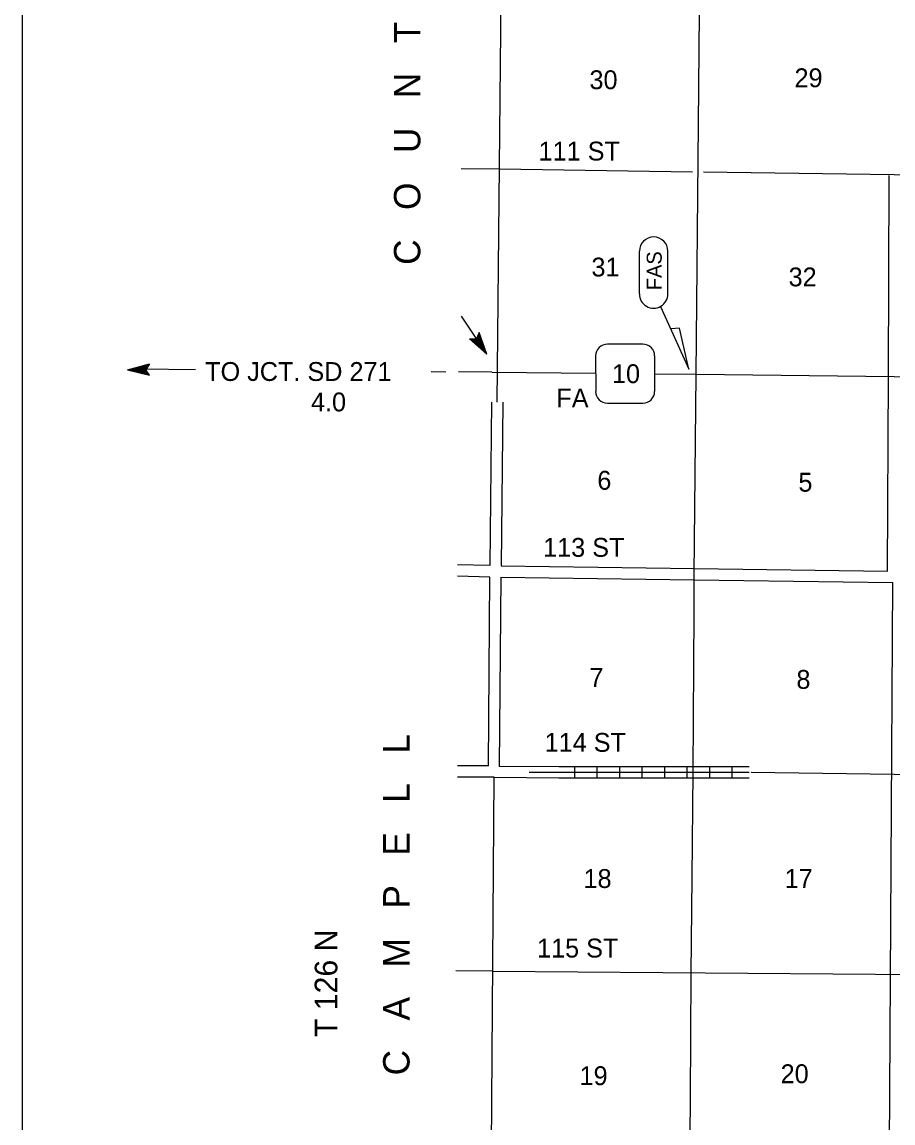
# Model space of a CAD drawing. Extents: x 1333229 to 1813251, y 16536411 to 16910478.
# Drawn here: x 1444758 to 1467848, y 16608851 to 16638044 of the extents above; entities that cross this region are included whole.
import ezdxf

# ---------------------------------------------------------------- set-up
doc = ezdxf.new("R2010")
doc.units = 0
for name, color, linetype in [('L11', 7, 'Continuous'), ('L13', 7, 'Continuous'), ('L14', 7, 'Continuous'), ('L2', 7, 'Continuous'), ('L21', 7, 'Continuous'), ('L22', 7, 'Continuous'), ('L23', 7, 'Continuous'), ('L28', 7, 'Continuous'), ('L3', 7, 'Continuous'), ('L30', 7, 'Continuous'), ('L4', 7, 'Continuous'), ('L53', 7, 'Continuous'), ('L8', 7, 'Continuous')]:
    doc.layers.add(name, color=color, linetype=linetype)

msp = doc.modelspace()

# ---------------------------------------------------------------- linework, layer by layer
at = {"layer": 'L11'}
for p, q in [((1467700, 16623487), (1467732, 16628645)), ((1457201, 16627962), (1457158, 16623629)), ((1457501, 16627962), (1457458, 16623623)), ((1457458, 16623623), (1462583, 16623555)), ((1462583, 16623555), (1467700, 16623487)), ((1457124, 16618319), (1457156, 16623328)), ((1457455, 16623323), (1457405, 16618311)), ((1457455, 16623323), (1462579, 16623255)), ((1462579, 16623255), (1467848, 16623185)), ((1457405, 16618311), (1458990, 16618300)), ((1457272, 16618017), (1458988, 16618004))]:
    msp.add_line(p, q, dxfattribs=at)
msp.add_lwpolyline([(1467732, 16628644), (1467748, 16633972)], dxfattribs=at)
at = {"layer": 'L13'}
for p, q in [((1462533, 16634067), (1457414, 16634139)), ((1475943, 16633880), (1462829, 16634063)), ((1467751, 16607619), (1467848, 16623185)), ((1464090, 16618152), (1472959, 16618034)), ((1457239, 16612873), (1470797, 16612770))]:
    msp.add_line(p, q, dxfattribs=at)
at = {"layer": 'L2'}
for p, q in [((1457351, 16627962), (1457520, 16644497)), ((1457205, 16607660), (1457272, 16618017))]:
    msp.add_line(p, q, dxfattribs=at)
at = {"layer": 'L21'}
for p, q in [((1461129, 16630833), (1461129, 16631968)), ((1461883, 16630833), (1461883, 16631968))]:
    msp.add_line(p, q, dxfattribs=at)
msp.add_lwpolyline([(1461683, 16630498), (1462432, 16628843), (1462186, 16629922), (1461966, 16629913)], dxfattribs=at)
for centre, start, end in [((1461503, 16631968), 0.0007, 180.0007), ((1461503, 16630834), 180.0007, 0.0007)]:
    msp.add_arc(centre, 378, start, end, dxfattribs=at)
at = {"layer": 'L23'}
msp.add_line((1444758, 16714379), (1444758, 16545417), dxfattribs=at)
at = {"layer": 'L28'}
for p, q in [((1457080, 16629238), (1456413, 16630247)), ((1456624, 16629642), (1456810, 16629646)), ((1456880, 16629811), (1456810, 16629646)), ((1456840, 16629616), (1456829, 16629648)), ((1456881, 16629554), (1456836, 16629653)), ((1456938, 16629482), (1456847, 16629680)), ((1456973, 16629415), (1456866, 16629712)), ((1457014, 16629353), (1456873, 16629747)), ((1457080, 16629238), (1456880, 16629811)), ((1457050, 16629298), (1456882, 16629763)), ((1457080, 16629238), (1456624, 16629642)), ((1457016, 16629305), (1456663, 16629628)), ((1456991, 16629358), (1456682, 16629630)), ((1456943, 16629415), (1456719, 16629635)), ((1456918, 16629468), (1456748, 16629635)), ((1456851, 16629554), (1456767, 16629637)), ((1456833, 16629581), (1456801, 16629630)), ((1456934, 16629459), (1456847, 16629590)), ((1456906, 16629501), (1456847, 16629590))]:
    msp.add_line(p, q, dxfattribs=at)
at = {"layer": 'L3'}
for p, q in [((1461218, 16629502), (1460279, 16629502)), ((1459965, 16629189), (1459966, 16628250)), ((1461531, 16628250), (1461531, 16629189)), ((1457209, 16628761), (1459966, 16628734)), ((1460279, 16627936), (1461218, 16627936))]:
    msp.add_line(p, q, dxfattribs=at)
msp.add_lwpolyline([(1461531, 16628718), (1462634, 16628707), (1467882, 16628644), (1473167, 16628607), (1474535, 16628586), (1478394, 16628554)], dxfattribs=at)
for centre, start, end in [((1460277, 16629190), 90.001, 180.001), ((1461217, 16629190), 0.001, 90.001), ((1460277, 16628250), 180.001, 270.001), ((1461217, 16628250), 270.001, 0.001)]:
    msp.add_arc(centre, 313, start, end, dxfattribs=at)
at = {"layer": 'L4'}
for points in [[(1462634, 16628707), (1462692, 16635339), (1462724, 16639288), (1462740, 16644616)], [(1462415, 16597680), (1462433, 16602259), (1462439, 16604873), (1462460, 16607534), (1462476, 16609498), (1462497, 16612825), (1462528, 16615364), (1462550, 16618152), (1462581, 16622397), (1462581, 16623390), (1462634, 16628707)]]:
    msp.add_lwpolyline(points, dxfattribs=at)
at = {"layer": 'L53'}
for p, q in [((1447551, 16628825), (1448139, 16628982)), ((1447551, 16628825), (1448139, 16628676)), ((1447551, 16628825), (1448040, 16628825)), ((1447617, 16628817), (1448098, 16628701)), ((1447642, 16628842), (1448106, 16628958)), ((1447684, 16628817), (1448090, 16628717)), ((1447700, 16628833), (1448098, 16628941)), ((1447758, 16628817), (1448065, 16628742)), ((1447775, 16628842), (1448081, 16628908)), ((1447816, 16628825), (1447974, 16628825)), ((1447833, 16628833), (1448065, 16628883)), ((1447833, 16628808), (1448048, 16628775)), ((1447866, 16628825), (1447974, 16628825)), ((1447924, 16628817), (1448032, 16628800)), ((1447940, 16628842), (1448056, 16628866)), ((1447974, 16628842), (1448032, 16628842)), ((1447998, 16628817), (1448032, 16628808)), ((1448139, 16628982), (1448040, 16628825)), ((1448139, 16628676), (1448040, 16628825)), ((1457158, 16623629), (1456307, 16623651)), ((1457156, 16623328), (1456299, 16623351)), ((1457124, 16618319), (1456304, 16618324)), ((1457272, 16618018), (1456302, 16618024))]:
    msp.add_line(p, q, dxfattribs=at)
for points in [[(1457414, 16634139), (1456401, 16634153)], [(1447934, 16628844), (1449358, 16628831)], [(1455608, 16628775), (1455991, 16628772)], [(1457209, 16628761), (1456332, 16628769)], [(1457239, 16612873), (1456262, 16612885)]]:
    msp.add_lwpolyline(points, dxfattribs=at)
at = {"layer": 'L8'}
for p, q in [((1459403, 16618300), (1459403, 16618004)), ((1459999, 16618300), (1459999, 16618004)), ((1460596, 16618300), (1460596, 16618004)), ((1461193, 16618300), (1461193, 16618004)), ((1461789, 16618300), (1461789, 16618004)), ((1462386, 16618300), (1462386, 16618004)), ((1462982, 16618300), (1462982, 16618004)), ((1463579, 16618300), (1463579, 16618004))]:
    msp.add_line(p, q, dxfattribs=at)
for points in [[(1462634, 16628707), (1462692, 16635339), (1462724, 16639288), (1462740, 16644616), (1462766, 16649848), (1462814, 16655139)], [(1458990, 16618300), (1460395, 16618300), (1464033, 16618300)], [(1458204, 16618152), (1460395, 16618152), (1464033, 16618152)], [(1458988, 16618004), (1460395, 16618004), (1464033, 16618004)]]:
    msp.add_lwpolyline(points, dxfattribs=at)

# ---------------------------------------------------------------- texts
at = {"layer": 'L14'}
for s, p in [('30', (1459802, 16636263)), ('29', (1465238, 16636315)), ('31', (1459854, 16631297)), ('32', (1465081, 16631035)), ('6', (1460010, 16625643)), ('5', (1465341, 16625591)), ('7', (1459801, 16620415)), ('8', (1465288, 16620363)), ('18', (1459644, 16615083)), ('17', (1464975, 16615083)), ('20', (1464870, 16609907)), ('19', (1459539, 16609855))]:
    msp.add_text(s, height=500, rotation=0, dxfattribs=at).set_placement(p)
at = {"layer": 'L21'}
msp.add_text('FAS', height=397.7, rotation=90.0007, dxfattribs=at).set_placement((1461717, 16630932))
at = {"layer": 'L22'}
msp.add_text('FA', height=500, rotation=0, dxfattribs=at).set_placement((1458924, 16627824))
at = {"layer": 'L3'}
msp.add_text('10', height=500, rotation=0, dxfattribs=at).set_placement((1460399, 16628469))
at = {"layer": 'L30'}
for s, p in [('111 ST', (1458452, 16634372)), ('113 ST', (1458573, 16623864)), ('114 ST', (1458613, 16618693)), ('115 ST', (1458412, 16613239))]:
    msp.add_text(s, height=500, rotation=0, dxfattribs=at).set_placement(p)
at = {"layer": 'L53'}
for s, height, rotation, p in [('C   O   U   N   T   Y', 700, 90, (1455318, 16631604)), ('TO JCT. SD 271', 499.98, 0, (1449613, 16628527)), ('4.0', 500, 0, (1452419, 16627719)), ('C   A   M   P   E   L   L', 700, 90, (1455031, 16610113)), ('T 126 N', 600, 90, (1453118, 16611127))]:
    msp.add_text(s, height=height, rotation=rotation, dxfattribs=at).set_placement(p)

doc.saveas('drawing.dxf')
